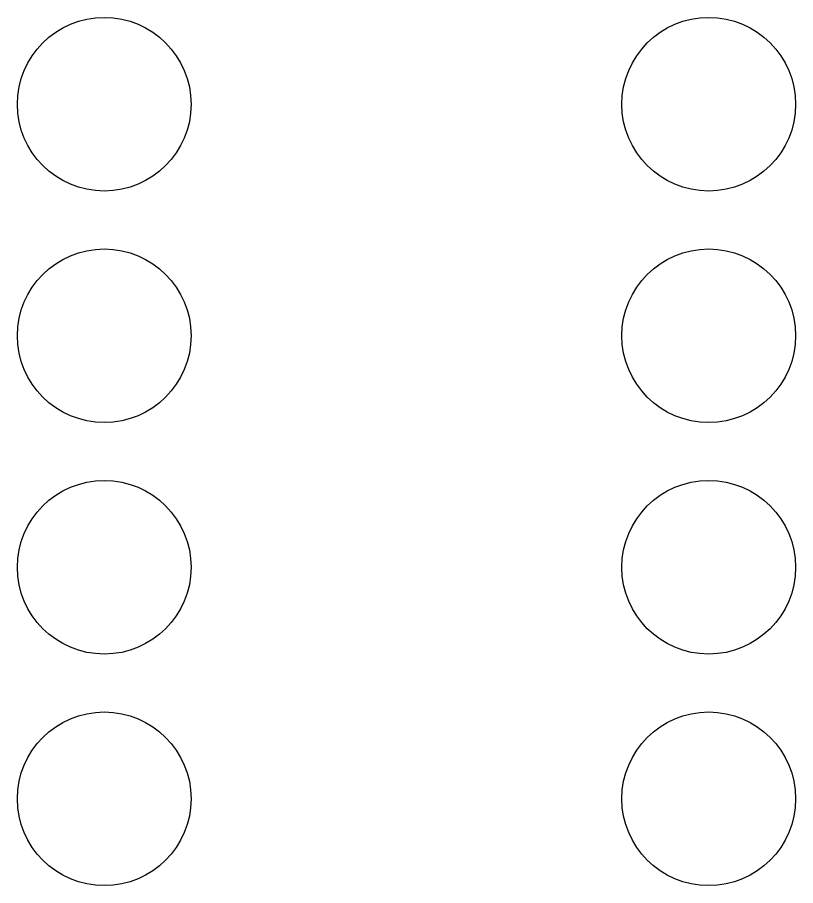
# Model space of a CAD drawing. Header units: millimetres. Extents: x 88 to 97873, y 32 to 55088.
# Drawn here: x 48474.2 to 48601.9, y 4385.5 to 4528.2 of the extents above; entities that cross this region are included whole.
import ezdxf

# ---------------------------------------------------------------- set-up
doc = ezdxf.new("R2010")
doc.units = ezdxf.units.MM
doc.header["$LTSCALE"] = 0.3
doc.layers.add('Ligação exterior', color=171, linetype='Continuous')

msp = doc.modelspace()

# ---------------------------------------------------------------- linework, layer by layer
at = {"layer": 'Ligação exterior', "color": 7, "linetype": 'Continuous', "lineweight": -3}
for centre in [(48488.44, 4513.9), (48587.68, 4513.9), (48488.44, 4475.87), (48587.68, 4475.87), (48488.44, 4437.83), (48587.68, 4437.83), (48488.44, 4399.8), (48587.68, 4399.8)]:
    msp.add_circle(centre, 14.26, dxfattribs=at)

doc.saveas('drawing.dxf')
